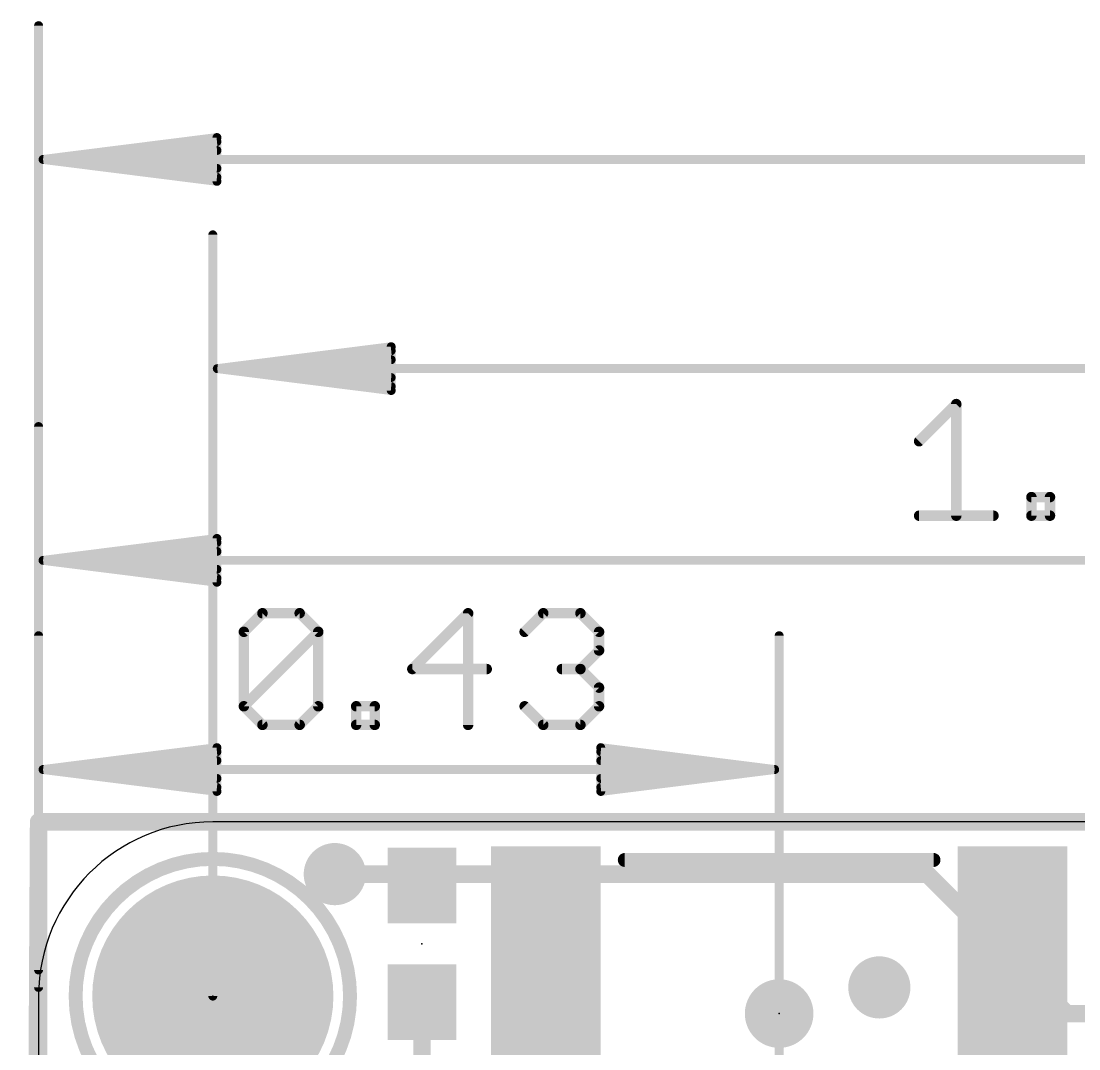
# Model space of a CAD drawing. Extents: x -6.8 to 60.3, y -8.9 to 34.9.
# Drawn here: x -0.25 to 15.16, y 19.55 to 34.53 of the extents above; entities that cross this region are included whole.
import ezdxf

# ---------------------------------------------------------------- set-up
doc = ezdxf.new("R2010")
doc.units = 0
for name, color, linetype in [('1', 12, 'CONTINUOUS'), ('16', 132, 'CONTINUOUS'), ('17', 110, 'CONTINUOUS'), ('18', 110, 'CONTINUOUS'), ('20', 53, 'CONTINUOUS'), ('21', 40, 'CONTINUOUS'), ('23', 40, 'CONTINUOUS'), ('47', 253, 'CONTINUOUS')]:
    doc.layers.add(name, color=color, linetype=linetype)

# ---------------------------------------------------------------- blocks, each defined once
blk = doc.blocks.new('RECT')
blk.add_solid([(-0.5, -0.5), (0.5, -0.5), (-0.5, 0.5), (0.5, 0.5)])
blk = doc.blocks.new('ROUNDP')
at = {"const_width": 0.5}
blk.add_lwpolyline([(0, -0.25, 1), (0, 0.25, 1), (0, -0.25)], format="xyb", dxfattribs=at)
blk = doc.blocks.new('PIE')
at = {"const_width": 0.5}
blk.add_lwpolyline([(0, -0.25, 1), (0, 0.25, 1), (0, -0.25)], format="xyb", dxfattribs=at)
blk = doc.blocks.new('ROUNDV')
at = {"const_width": 0.5}
blk.add_lwpolyline([(0, -0.25, 1), (0, 0.25, 1), (0, -0.25)], format="xyb", dxfattribs=at)

msp = doc.modelspace()

# ---------------------------------------------------------------- linework, layer by layer
at = {"layer": '1', "const_width": 0.254}
for points in [[(0, 22.86), (0, 0)], [(43.18, 22.86), (0, 22.86)], [(5.422, 22.098), (4.318, 22.098)], [(5.588, 21.932), (5.422, 22.098)], [(5.588, 19.016), (5.588, 20.232)]]:
    msp.add_lwpolyline(points, dxfattribs=at)
at = {"layer": '1', "const_width": 0.127}
for points in [[(0.0635, 22.86, 1), (-0.0635, 22.86)], [(0, 22.9235, 1), (0, 22.7965)], [(4.318, 22.1615, 1), (4.318, 22.0345)], [(5.4669, 22.1429, 1), (5.3771, 22.0531)], [(5.422, 22.0345, 1), (5.422, 22.1615)], [(5.5431, 21.8871, 1), (5.6329, 21.9769)], [(5.6515, 20.232, 1), (5.5245, 20.232)]]:
    msp.add_lwpolyline(points, format="xyb", dxfattribs=at)
at = {"layer": '16', "const_width": 0.254}
for points in [[(0, 22.86), (-0.127, 0.254)], [(43.18, 22.86), (0, 22.86)], [(4.318, 22.098), (12.954, 22.098)], [(12.954, 22.098), (14.986, 20.066)], [(14.986, 20.066), (22.606, 20.066)]]:
    msp.add_lwpolyline(points, dxfattribs=at)
at = {"layer": '16', "const_width": 0.127}
for points in [[(0, 22.9235, 1), (0, 22.7965)], [(0.0635, 22.8596, 1), (-0.0635, 22.8604)], [(4.318, 22.1615, 1), (4.318, 22.0345)], [(12.9989, 22.1429, 1), (12.9091, 22.0531)], [(12.954, 22.0345, 1), (12.954, 22.1615)], [(14.986, 20.1295, 1), (14.986, 20.0025)], [(14.9411, 20.0211, 1), (15.0309, 20.1109)]]:
    msp.add_lwpolyline(points, format="xyb", dxfattribs=at)
at = {"layer": '20'}
for p, q in [((48.26, 22.86), (2.54, 22.86)), ((0, 20.32), (0, 13.97))]:
    msp.add_line(p, q, dxfattribs=at)
msp.add_arc((2.54, 20.32), 2.54, 90, 180, dxfattribs=at)
at = {"layer": '21'}
for points, const_width in [([(2.54, 18.32, 1), (2.54, 22.32, 1), (2.54, 18.32)], 0.2032), ([(8.545, 22.3548, 1), (8.545, 22.2532)], 0.1016), ([(13.045, 22.2532, 1), (13.045, 22.3548)], 0.1016)]:
    msp.add_lwpolyline(points, format="xyb", dxfattribs=dict(at, const_width=const_width))
at = {"layer": '21', "const_width": 0.2032}
msp.add_lwpolyline([(8.545, 22.304), (13.045, 22.304)], dxfattribs=at)
at = {"layer": '23'}
for p in [(5.588, 21.082), (2.54, 20.32), (10.795, 20.066)]:
    msp.add_point(p, dxfattribs=at)
at = {"layer": '47'}
for points, const_width in [([(0, 15.748), (0, 34.462)], 0.13), ([(0.065, 32.512), (2.6, 32.8312)], 0.13), ([(2.6, 32.8312), (2.6, 32.1928)], 0.13), ([(0.065, 32.512), (2.6, 32.772)], 0.13), ([(0.065, 32.512), (2.6, 32.642)], 0.13), ([(0.065, 32.512), (50.735, 32.512)], 0.13), ([(2.6, 32.1928), (0.065, 32.512)], 0.13), ([(2.6, 32.382), (0.065, 32.512)], 0.13), ([(2.6, 32.252), (0.065, 32.512)], 0.13), ([(2.54, 20.32), (2.54, 31.414)], 0.13), ([(2.605, 29.464), (5.14, 29.7832)], 0.13), ([(2.605, 29.464), (5.14, 29.724)], 0.13), ([(5.14, 29.7832), (5.14, 29.1448)], 0.13), ([(2.605, 29.464), (5.14, 29.594)], 0.13), ([(2.605, 29.464), (48.195, 29.464)], 0.13), ([(5.14, 29.1448), (2.605, 29.464)], 0.13), ([(5.14, 29.334), (2.605, 29.464)], 0.13), ([(5.14, 29.204), (2.605, 29.464)], 0.13), ([(12.8348, 28.4054), (13.3771, 28.9477)], 0.1524), ([(13.3771, 28.9477), (13.3771, 27.3207)], 0.1524), ([(0, 20.701), (0, 28.62)], 0.13), ([(14.472, 27.3207), (14.472, 27.5919)], 0.1524), ([(14.472, 27.5919), (14.7431, 27.5919)], 0.1524), ([(14.7431, 27.5919), (14.7431, 27.3207)], 0.1524), ([(12.8348, 27.3207), (13.9195, 27.3207)], 0.1524), ([(14.7431, 27.3207), (14.472, 27.3207)], 0.1524), ([(0.065, 26.67), (2.6, 26.9892)], 0.13), ([(0.065, 26.67), (2.6, 26.93)], 0.13), ([(2.6, 26.9892), (2.6, 26.3508)], 0.13), ([(0.065, 26.67), (2.6, 26.8)], 0.13), ([(0.065, 26.67), (30.415, 26.67)], 0.13), ([(2.6, 26.3508), (0.065, 26.67)], 0.13), ([(2.6, 26.54), (0.065, 26.67)], 0.13), ([(2.6, 26.41), (0.065, 26.67)], 0.13), ([(2.9923, 25.6285), (3.2635, 25.8997)], 0.1524), ([(3.2635, 25.8997), (3.8058, 25.8997)], 0.1524), ([(3.8058, 25.8997), (4.077, 25.6285)], 0.1524), ([(6.2615, 25.8997), (5.448, 25.0862)], 0.1524), ([(6.2615, 24.2727), (6.2615, 25.8997)], 0.1524), ([(7.0852, 25.6285), (7.3564, 25.8997)], 0.1524), ([(7.3564, 25.8997), (7.8987, 25.8997)], 0.1524), ([(7.8987, 25.8997), (8.1699, 25.6285)], 0.1524), ([(0, 20.447), (0, 25.572)], 0.13), ([(2.9923, 24.5439), (2.9923, 25.6285)], 0.1524), ([(2.9923, 24.5439), (4.077, 25.6285)], 0.1524), ([(4.077, 25.6285), (4.077, 24.5439)], 0.1524), ([(8.1699, 25.6285), (8.1699, 25.3574)], 0.1524), ([(10.795, 19.304), (10.795, 25.572)], 0.13), ([(8.1699, 25.3574), (7.8987, 25.0862)], 0.1524), ([(5.448, 25.0862), (6.5327, 25.0862)], 0.1524), ([(7.8987, 25.0862), (7.6275, 25.0862)], 0.1524), ([(7.8987, 25.0862), (8.1699, 24.815)], 0.1524), ([(8.1699, 24.815), (8.1699, 24.5439)], 0.1524), ([(3.2635, 24.2727), (2.9923, 24.5439)], 0.1524), ([(4.077, 24.5439), (3.8058, 24.2727)], 0.1524), ([(4.6295, 24.2727), (4.6295, 24.5439)], 0.1524), ([(4.6295, 24.5439), (4.9006, 24.5439)], 0.1524), ([(4.9006, 24.5439), (4.9006, 24.2727)], 0.1524), ([(7.3564, 24.2727), (7.0852, 24.5439)], 0.1524), ([(8.1699, 24.5439), (7.8987, 24.2727)], 0.1524), ([(3.8058, 24.2727), (3.2635, 24.2727)], 0.1524), ([(4.9006, 24.2727), (4.6295, 24.2727)], 0.1524), ([(7.8987, 24.2727), (7.3564, 24.2727)], 0.1524), ([(0.065, 23.622), (2.6, 23.9412)], 0.13), ([(0.065, 23.622), (2.6, 23.882)], 0.13), ([(2.6, 23.9412), (2.6, 23.3028)], 0.13), ([(10.73, 23.622), (8.195, 23.9412)], 0.13), ([(8.195, 23.9412), (8.195, 23.3028)], 0.13), ([(10.73, 23.622), (8.195, 23.882)], 0.13), ([(0.065, 23.622), (2.6, 23.752)], 0.13), ([(10.73, 23.622), (8.195, 23.752)], 0.13), ([(0.065, 23.622), (10.73, 23.622)], 0.13), ([(2.6, 23.3028), (0.065, 23.622)], 0.13), ([(2.6, 23.492), (0.065, 23.622)], 0.13), ([(2.6, 23.362), (0.065, 23.622)], 0.13), ([(8.195, 23.3028), (10.73, 23.622)], 0.13), ([(8.195, 23.492), (10.73, 23.622)], 0.13), ([(8.195, 23.362), (10.73, 23.622)], 0.13)]:
    msp.add_lwpolyline(points, dxfattribs=dict(at, const_width=const_width))
for points, const_width in [([(0.0325, 34.462, 1), (-0.0325, 34.462)], 0.065), ([(2.6325, 32.8312, 1), (2.5675, 32.8312)], 0.065), ([(2.6041, 32.799, 1), (2.5959, 32.8635)], 0.065), ([(2.6033, 32.7397, 1), (2.5967, 32.8043)], 0.065), ([(2.6017, 32.6095, 1), (2.5983, 32.6745)], 0.065), ([(0.065, 32.5445, 1), (0.065, 32.4795)], 0.065), ([(0.0691, 32.5442, 1), (0.0609, 32.4798)], 0.065), ([(0.0633, 32.5445, 1), (0.0667, 32.4795)], 0.065), ([(0.0667, 32.5445, 1), (0.0633, 32.4795)], 0.065), ([(0.0683, 32.5443, 1), (0.0617, 32.4797)], 0.065), ([(0.0617, 32.5443, 1), (0.0683, 32.4797)], 0.065), ([(0.0609, 32.5442, 1), (0.0691, 32.4798)], 0.065), ([(2.5983, 32.3495, 1), (2.6017, 32.4145)], 0.065), ([(2.5675, 32.1928, 1), (2.6325, 32.1928)], 0.065), ([(2.5959, 32.1605, 1), (2.6041, 32.225)], 0.065), ([(2.5967, 32.2197, 1), (2.6033, 32.2843)], 0.065), ([(2.5725, 31.414, 1), (2.5075, 31.414)], 0.065), ([(5.1725, 29.7832, 1), (5.1075, 29.7832)], 0.065), ([(5.1441, 29.751, 1), (5.1359, 29.8155)], 0.065), ([(5.1433, 29.6917, 1), (5.1367, 29.7563)], 0.065), ([(5.1417, 29.5615, 1), (5.1383, 29.6265)], 0.065), ([(2.605, 29.4965, 1), (2.605, 29.4315)], 0.065), ([(2.6091, 29.4962, 1), (2.6009, 29.4318)], 0.065), ([(2.6033, 29.4965, 1), (2.6067, 29.4315)], 0.065), ([(2.6067, 29.4965, 1), (2.6033, 29.4315)], 0.065), ([(2.6083, 29.4963, 1), (2.6017, 29.4317)], 0.065), ([(2.6017, 29.4963, 1), (2.6083, 29.4317)], 0.065), ([(2.6009, 29.4962, 1), (2.6091, 29.4318)], 0.065), ([(5.1383, 29.3015, 1), (5.1417, 29.3665)], 0.065), ([(5.1075, 29.1448, 1), (5.1725, 29.1448)], 0.065), ([(5.1359, 29.1125, 1), (5.1441, 29.177)], 0.065), ([(5.1367, 29.1717, 1), (5.1433, 29.2363)], 0.065), ([(13.4152, 28.9477, 1), (13.339, 28.9477)], 0.0762), ([(13.4041, 28.9207, 1), (13.3502, 28.9746)], 0.0762), ([(0.0325, 28.62, 1), (-0.0325, 28.62)], 0.065), ([(12.8079, 28.4323, 1), (12.8618, 28.3784)], 0.0762), ([(14.5101, 27.5919, 1), (14.4339, 27.5919)], 0.0762), ([(14.472, 27.63, 1), (14.472, 27.5538)], 0.0762), ([(14.7812, 27.5919, 1), (14.705, 27.5919)], 0.0762), ([(14.7431, 27.5538, 1), (14.7431, 27.63)], 0.0762), ([(12.8348, 27.3588, 1), (12.8348, 27.2826)], 0.0762), ([(13.339, 27.3207, 1), (13.4152, 27.3207)], 0.0762), ([(13.9195, 27.2826, 1), (13.9195, 27.3588)], 0.0762), ([(14.472, 27.3588, 1), (14.472, 27.2826)], 0.0762), ([(14.4339, 27.3207, 1), (14.5101, 27.3207)], 0.0762), ([(14.705, 27.3207, 1), (14.7812, 27.3207)], 0.0762), ([(14.7431, 27.2826, 1), (14.7431, 27.3588)], 0.0762), ([(2.6325, 26.9892, 1), (2.5675, 26.9892)], 0.065), ([(2.6041, 26.957, 1), (2.5959, 27.0215)], 0.065), ([(2.6033, 26.8977, 1), (2.5967, 26.9623)], 0.065), ([(2.6017, 26.7675, 1), (2.5983, 26.8325)], 0.065), ([(0.065, 26.7025, 1), (0.065, 26.6375)], 0.065), ([(0.0691, 26.7022, 1), (0.0609, 26.6378)], 0.065), ([(0.0633, 26.7025, 1), (0.0667, 26.6375)], 0.065), ([(0.0667, 26.7025, 1), (0.0633, 26.6375)], 0.065), ([(0.0683, 26.7023, 1), (0.0617, 26.6377)], 0.065), ([(0.0617, 26.7023, 1), (0.0683, 26.6377)], 0.065), ([(0.0609, 26.7022, 1), (0.0691, 26.6378)], 0.065), ([(2.5983, 26.5075, 1), (2.6017, 26.5725)], 0.065), ([(2.5675, 26.3508, 1), (2.6325, 26.3508)], 0.065), ([(2.5959, 26.3185, 1), (2.6041, 26.383)], 0.065), ([(2.5967, 26.3777, 1), (2.6033, 26.4423)], 0.065), ([(3.2635, 25.9378, 1), (3.2635, 25.8616)], 0.0762), ([(3.2904, 25.8727, 1), (3.2365, 25.9266)], 0.0762), ([(3.8327, 25.9266, 1), (3.7789, 25.8727)], 0.0762), ([(3.8058, 25.8616, 1), (3.8058, 25.9378)], 0.0762), ([(6.2996, 25.8997, 1), (6.2234, 25.8997)], 0.0762), ([(6.2885, 25.8727, 1), (6.2346, 25.9266)], 0.0762), ([(7.3564, 25.9378, 1), (7.3564, 25.8616)], 0.0762), ([(7.3833, 25.8727, 1), (7.3294, 25.9266)], 0.0762), ([(7.9256, 25.9266, 1), (7.8718, 25.8727)], 0.0762), ([(7.8987, 25.8616, 1), (7.8987, 25.9378)], 0.0762), ([(0.0325, 25.572, 1), (-0.0325, 25.572)], 0.065), ([(3.0304, 25.6285, 1), (2.9542, 25.6285)], 0.0762), ([(2.9654, 25.6555, 1), (3.0193, 25.6016)], 0.0762), ([(4.1151, 25.6285, 1), (4.0389, 25.6285)], 0.0762), ([(4.1039, 25.6016, 1), (4.05, 25.6555)], 0.0762), ([(4.05, 25.6016, 1), (4.1039, 25.6555)], 0.0762), ([(7.0583, 25.6555, 1), (7.1121, 25.6016)], 0.0762), ([(8.208, 25.6285, 1), (8.1318, 25.6285)], 0.0762), ([(8.1429, 25.6016, 1), (8.1968, 25.6555)], 0.0762), ([(10.8275, 25.572, 1), (10.7625, 25.572)], 0.065), ([(8.1318, 25.3574, 1), (8.208, 25.3574)], 0.0762), ([(8.1968, 25.3304, 1), (8.1429, 25.3843)], 0.0762), ([(5.448, 25.1243, 1), (5.448, 25.0481)], 0.0762), ([(5.4211, 25.1131, 1), (5.475, 25.0593)], 0.0762), ([(6.5327, 25.0481, 1), (6.5327, 25.1243)], 0.0762), ([(7.6275, 25.1243, 1), (7.6275, 25.0481)], 0.0762), ([(7.9256, 25.1131, 1), (7.8718, 25.0593)], 0.0762), ([(7.8718, 25.1131, 1), (7.9256, 25.0593)], 0.0762), ([(7.8987, 25.0481, 1), (7.8987, 25.1243)], 0.0762), ([(8.208, 24.815, 1), (8.1318, 24.815)], 0.0762), ([(8.1429, 24.7881, 1), (8.1968, 24.842)], 0.0762), ([(3.0193, 24.5708, 1), (2.9654, 24.5169)], 0.0762), ([(2.9654, 24.5708, 1), (3.0193, 24.5169)], 0.0762), ([(2.9542, 24.5439, 1), (3.0304, 24.5439)], 0.0762), ([(4.0389, 24.5439, 1), (4.1151, 24.5439)], 0.0762), ([(4.1039, 24.5169, 1), (4.05, 24.5708)], 0.0762), ([(4.6676, 24.5439, 1), (4.5914, 24.5439)], 0.0762), ([(4.6295, 24.582, 1), (4.6295, 24.5058)], 0.0762), ([(4.9387, 24.5439, 1), (4.8625, 24.5439)], 0.0762), ([(4.9006, 24.5058, 1), (4.9006, 24.582)], 0.0762), ([(7.1121, 24.5708, 1), (7.0583, 24.5169)], 0.0762), ([(8.1318, 24.5439, 1), (8.208, 24.5439)], 0.0762), ([(8.1968, 24.5169, 1), (8.1429, 24.5708)], 0.0762), ([(3.2635, 24.3108, 1), (3.2635, 24.2346)], 0.0762), ([(3.2365, 24.2458, 1), (3.2904, 24.2996)], 0.0762), ([(3.7789, 24.2996, 1), (3.8327, 24.2458)], 0.0762), ([(3.8058, 24.2346, 1), (3.8058, 24.3108)], 0.0762), ([(4.6295, 24.3108, 1), (4.6295, 24.2346)], 0.0762), ([(4.5914, 24.2727, 1), (4.6676, 24.2727)], 0.0762), ([(4.8625, 24.2727, 1), (4.9387, 24.2727)], 0.0762), ([(4.9006, 24.2346, 1), (4.9006, 24.3108)], 0.0762), ([(6.2234, 24.2727, 1), (6.2996, 24.2727)], 0.0762), ([(7.3564, 24.3108, 1), (7.3564, 24.2346)], 0.0762), ([(7.3294, 24.2458, 1), (7.3833, 24.2996)], 0.0762), ([(7.8718, 24.2996, 1), (7.9256, 24.2458)], 0.0762), ([(7.8987, 24.2346, 1), (7.8987, 24.3108)], 0.0762), ([(2.6325, 23.9412, 1), (2.5675, 23.9412)], 0.065), ([(2.6041, 23.909, 1), (2.5959, 23.9735)], 0.065), ([(2.6033, 23.8497, 1), (2.5967, 23.9143)], 0.065), ([(8.1991, 23.9735, 1), (8.1909, 23.909)], 0.065), ([(8.2275, 23.9412, 1), (8.1625, 23.9412)], 0.065), ([(8.1983, 23.9143, 1), (8.1917, 23.8497)], 0.065), ([(2.6017, 23.7195, 1), (2.5983, 23.7845)], 0.065), ([(8.1967, 23.7845, 1), (8.1933, 23.7195)], 0.065), ([(0.065, 23.6545, 1), (0.065, 23.5895)], 0.065), ([(0.0691, 23.6542, 1), (0.0609, 23.5898)], 0.065), ([(0.0633, 23.6545, 1), (0.0667, 23.5895)], 0.065), ([(0.0667, 23.6545, 1), (0.0633, 23.5895)], 0.065), ([(0.0683, 23.6543, 1), (0.0617, 23.5897)], 0.065), ([(0.0617, 23.6543, 1), (0.0683, 23.5897)], 0.065), ([(0.0609, 23.6542, 1), (0.0691, 23.5898)], 0.065), ([(10.7341, 23.5898, 1), (10.7259, 23.6542)], 0.065), ([(10.7259, 23.5898, 1), (10.7341, 23.6542)], 0.065), ([(10.7333, 23.5897, 1), (10.7267, 23.6543)], 0.065), ([(10.7267, 23.5897, 1), (10.7333, 23.6543)], 0.065), ([(10.7283, 23.5895, 1), (10.7317, 23.6545)], 0.065), ([(10.7317, 23.5895, 1), (10.7283, 23.6545)], 0.065), ([(10.73, 23.5895, 1), (10.73, 23.6545)], 0.065), ([(2.5983, 23.4595, 1), (2.6017, 23.5245)], 0.065), ([(8.1933, 23.5245, 1), (8.1967, 23.4595)], 0.065), ([(2.5675, 23.3028, 1), (2.6325, 23.3028)], 0.065), ([(2.5959, 23.2705, 1), (2.6041, 23.335)], 0.065), ([(2.5967, 23.3297, 1), (2.6033, 23.3943)], 0.065), ([(8.1917, 23.3943, 1), (8.1983, 23.3297)], 0.065), ([(8.1909, 23.335, 1), (8.1991, 23.2705)], 0.065), ([(8.1625, 23.3028, 1), (8.2275, 23.3028)], 0.065), ([(-0.0325, 20.701, 1), (0.0325, 20.701)], 0.065), ([(-0.0325, 20.447, 1), (0.0325, 20.447)], 0.065), ([(2.5075, 20.32, 1), (2.5725, 20.32)], 0.065)]:
    msp.add_lwpolyline(points, format="xyb", dxfattribs=dict(at, const_width=const_width))

# ---------------------------------------------------------------- block references
at = {"layer": '1', "xscale": 1.1, "rotation": 270}
for p in [(5.588, 21.932), (5.588, 20.232)]:
    msp.add_blockref('RECT', p, dxfattribs=at)
at = {"layer": '1', "xscale": 3.4, "yscale": 1.6, "rotation": 90}
for p in [(7.395, 20.804), (14.195, 20.804)]:
    msp.add_blockref('RECT', p, dxfattribs=at)
at = {"layer": '1'}
msp.add_blockref('PIE', (10.795, 20.066), dxfattribs=at)
at = {"layer": '17', "xscale": 3.516, "yscale": 3.516, "rotation": 270}
msp.add_blockref('ROUNDP', (2.54, 20.32), dxfattribs=at)
msp.add_blockref('ROUNDP', (2.54, 20.32), dxfattribs=at)
at = {"layer": '18', "xscale": 0.9064, "yscale": 0.9064}
for p in [(4.318, 22.098), (4.318, 22.098), (12.2555, 20.447), (12.2555, 20.447)]:
    msp.add_blockref('ROUNDV', p, dxfattribs=at)

doc.saveas('drawing.dxf')
